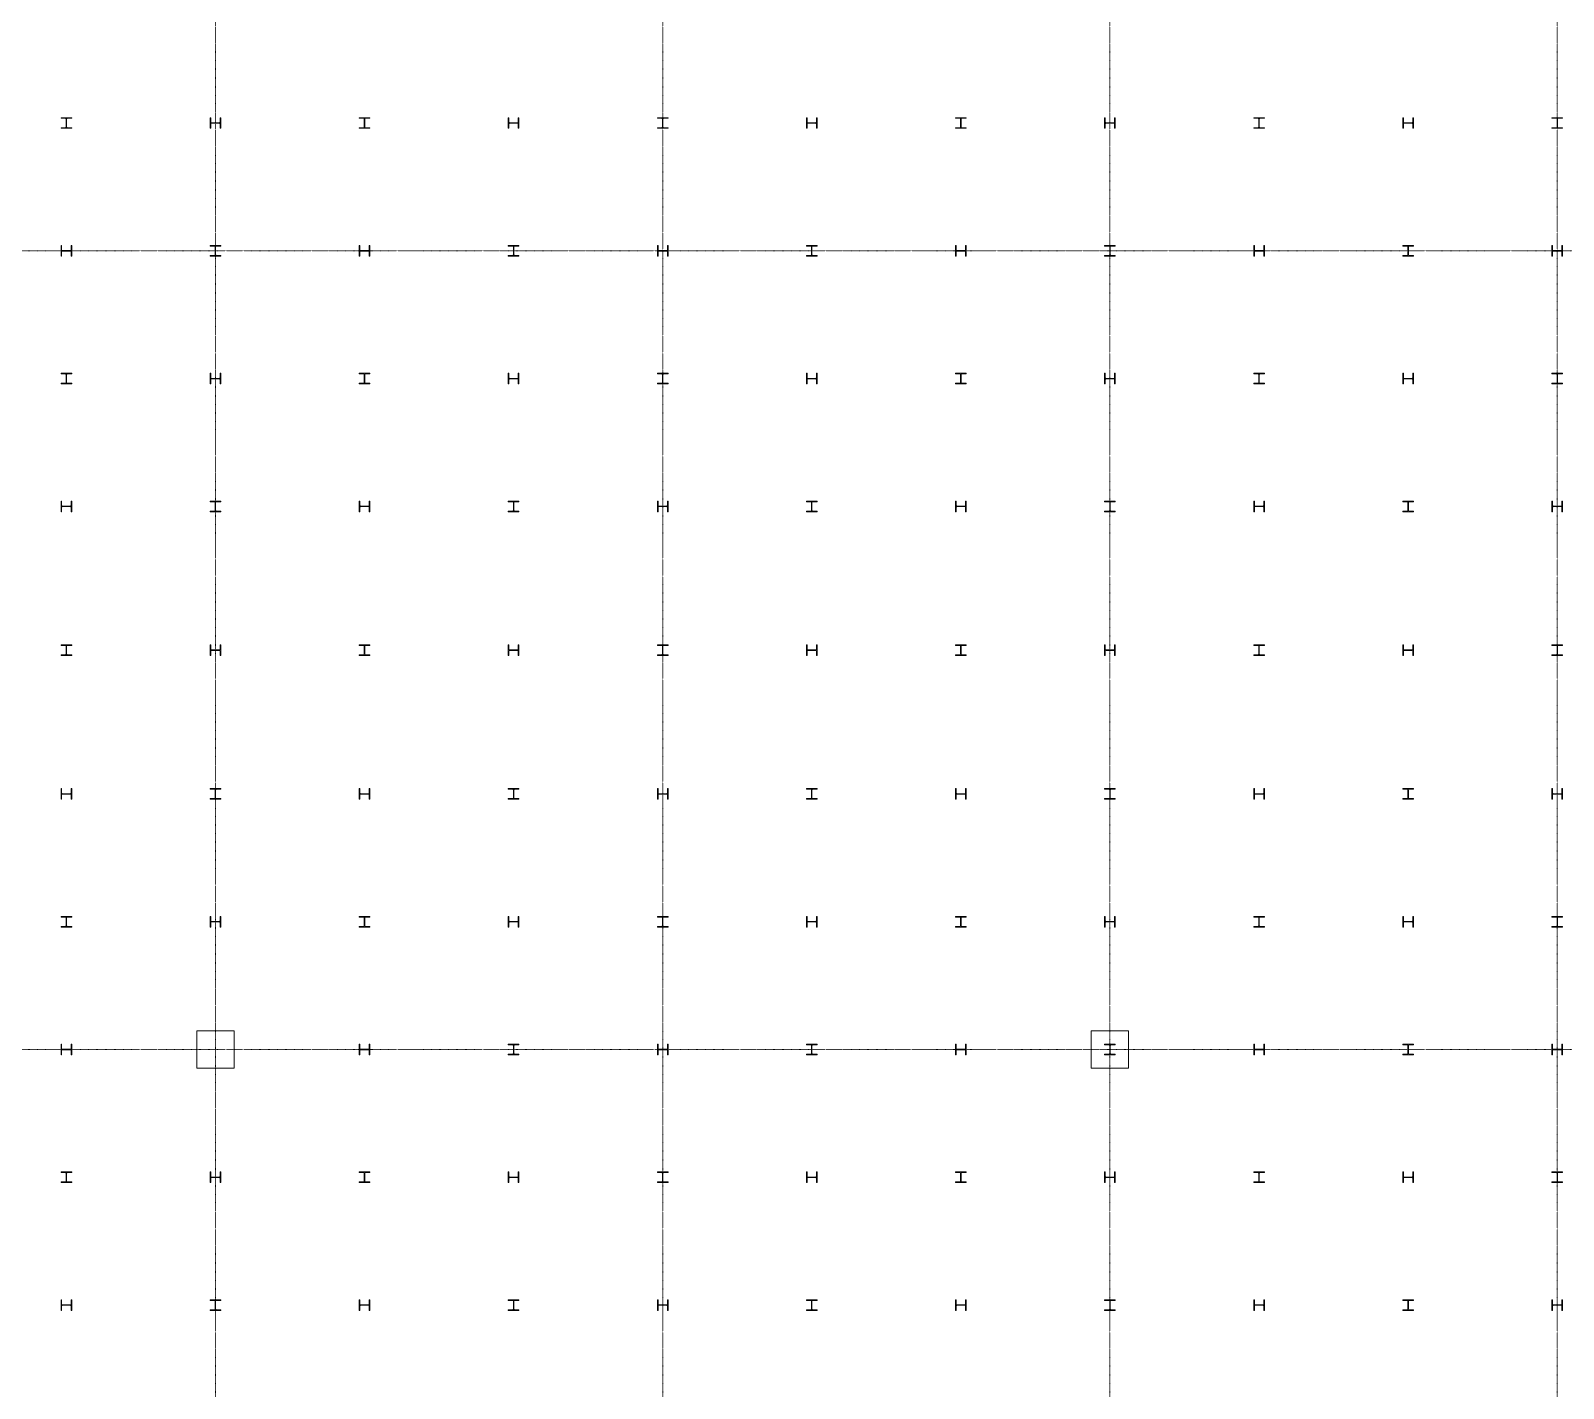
# Model space of a CAD drawing. Extents: x -32000 to 362567, y -29000 to 144214.
# Drawn here: x 48130 to 76915, y 23636 to 49134 of the extents above; entities that cross this region are included whole.
import ezdxf

# ---------------------------------------------------------------- set-up
doc = ezdxf.new("R2010")
doc.units = 0
doc.header["$LTSCALE"] = 10
doc.linetypes.add('H12PL25$0$JJP_三點線', pattern=[0.9, 0.3, -0.15, 0, -0.15, 0, -0.15, 0, -0.15])
doc.layers.add('H12PL25$0$S-COL', color=252, linetype='Continuous')
doc.layers.add('H12PL25$0$S-GRID', color=252, linetype='Continuous')

# ---------------------------------------------------------------- blocks, each defined once
blk = doc.blocks.new('H12PL25')
at = {"layer": 'H12PL25$0$S-COL', "lineweight": 0, "flags": 128}
for points in [[(48900, 47300), (48900, 47312), (48817, 47312, -0.41421356), (48804, 47325), (48804, 47475, -0.41421356), (48817, 47488), (48900, 47488), (48900, 47500), (48700, 47500), (48700, 47488), (48783, 47488, -0.41421356), (48796, 47475), (48796, 47325, -0.41421356), (48783, 47312), (48700, 47312), (48700, 47300)], [(51700, 47500), (51688, 47500), (51688, 47417, -0.41421356), (51675, 47404), (51525, 47404, -0.41421356), (51512, 47417), (51512, 47500), (51500, 47500), (51500, 47300), (51512, 47300), (51512, 47383, -0.41421356), (51525, 47396), (51675, 47396, -0.41421356), (51688, 47383), (51688, 47300), (51700, 47300)], [(54500, 47300), (54500, 47312), (54417, 47312, -0.41421356), (54404, 47325), (54404, 47475, -0.41421356), (54417, 47488), (54500, 47488), (54500, 47500), (54300, 47500), (54300, 47488), (54383, 47488, -0.41421356), (54396, 47475), (54396, 47325, -0.41421356), (54383, 47312), (54300, 47312), (54300, 47300)], [(57300, 47500), (57288, 47500), (57288, 47417, -0.41421356), (57275, 47404), (57125, 47404, -0.41421356), (57112, 47417), (57112, 47500), (57100, 47500), (57100, 47300), (57112, 47300), (57112, 47383, -0.41421356), (57125, 47396), (57275, 47396, -0.41421356), (57288, 47383), (57288, 47300), (57300, 47300)], [(60100, 47300), (60100, 47312), (60017, 47312, -0.41421356), (60004, 47325), (60004, 47475, -0.41421356), (60017, 47488), (60100, 47488), (60100, 47500), (59900, 47500), (59900, 47488), (59983, 47488, -0.41421356), (59996, 47475), (59996, 47325, -0.41421356), (59983, 47312), (59900, 47312), (59900, 47300)], [(62900, 47500), (62888, 47500), (62888, 47417, -0.41421356), (62875, 47404), (62725, 47404, -0.41421356), (62712, 47417), (62712, 47500), (62700, 47500), (62700, 47300), (62712, 47300), (62712, 47383, -0.41421356), (62725, 47396), (62875, 47396, -0.41421356), (62888, 47383), (62888, 47300), (62900, 47300)], [(65700, 47300), (65700, 47312), (65617, 47312, -0.41421356), (65604, 47325), (65604, 47475, -0.41421356), (65617, 47488), (65700, 47488), (65700, 47500), (65500, 47500), (65500, 47488), (65583, 47488, -0.41421356), (65596, 47475), (65596, 47325, -0.41421356), (65583, 47312), (65500, 47312), (65500, 47300)], [(68500, 47500), (68488, 47500), (68488, 47417, -0.41421356), (68475, 47404), (68325, 47404, -0.41421356), (68312, 47417), (68312, 47500), (68300, 47500), (68300, 47300), (68312, 47300), (68312, 47383, -0.41421356), (68325, 47396), (68475, 47396, -0.41421356), (68488, 47383), (68488, 47300), (68500, 47300)], [(71300, 47300), (71300, 47312), (71217, 47312, -0.41421356), (71204, 47325), (71204, 47475, -0.41421356), (71217, 47488), (71300, 47488), (71300, 47500), (71100, 47500), (71100, 47488), (71183, 47488, -0.41421356), (71196, 47475), (71196, 47325, -0.41421356), (71183, 47312), (71100, 47312), (71100, 47300)], [(74100, 47500), (74088, 47500), (74088, 47417, -0.41421356), (74075, 47404), (73925, 47404, -0.41421356), (73912, 47417), (73912, 47500), (73900, 47500), (73900, 47300), (73912, 47300), (73912, 47383, -0.41421356), (73925, 47396), (74075, 47396, -0.41421356), (74088, 47383), (74088, 47300), (74100, 47300)], [(76900, 47300), (76900, 47312), (76817, 47312, -0.41421356), (76804, 47325), (76804, 47475, -0.41421356), (76817, 47488), (76900, 47488), (76900, 47500), (76700, 47500), (76700, 47488), (76783, 47488, -0.41421356), (76796, 47475), (76796, 47325, -0.41421356), (76783, 47312), (76700, 47312), (76700, 47300)], [(48900, 45100), (48888, 45100), (48888, 45017, -0.41421356), (48875, 45004), (48725, 45004, -0.41421356), (48712, 45017), (48712, 45100), (48700, 45100), (48700, 44900), (48712, 44900), (48712, 44983, -0.41421356), (48725, 44996), (48875, 44996, -0.41421356), (48888, 44983), (48888, 44900), (48900, 44900)], [(51700, 44900), (51700, 44912), (51617, 44912, -0.41421356), (51604, 44925), (51604, 45075, -0.41421356), (51617, 45088), (51700, 45088), (51700, 45100), (51500, 45100), (51500, 45088), (51583, 45088, -0.41421356), (51596, 45075), (51596, 44925, -0.41421356), (51583, 44912), (51500, 44912), (51500, 44900)], [(54500, 45100), (54488, 45100), (54488, 45017, -0.41421356), (54475, 45004), (54325, 45004, -0.41421356), (54312, 45017), (54312, 45100), (54300, 45100), (54300, 44900), (54312, 44900), (54312, 44983, -0.41421356), (54325, 44996), (54475, 44996, -0.41421356), (54488, 44983), (54488, 44900), (54500, 44900)], [(57300, 44900), (57300, 44912), (57217, 44912, -0.41421356), (57204, 44925), (57204, 45075, -0.41421356), (57217, 45088), (57300, 45088), (57300, 45100), (57100, 45100), (57100, 45088), (57183, 45088, -0.41421356), (57196, 45075), (57196, 44925, -0.41421356), (57183, 44912), (57100, 44912), (57100, 44900)], [(60100, 45100), (60088, 45100), (60088, 45017, -0.41421356), (60075, 45004), (59925, 45004, -0.41421356), (59912, 45017), (59912, 45100), (59900, 45100), (59900, 44900), (59912, 44900), (59912, 44983, -0.41421356), (59925, 44996), (60075, 44996, -0.41421356), (60088, 44983), (60088, 44900), (60100, 44900)], [(62900, 44900), (62900, 44912), (62817, 44912, -0.41421356), (62804, 44925), (62804, 45075, -0.41421356), (62817, 45088), (62900, 45088), (62900, 45100), (62700, 45100), (62700, 45088), (62783, 45088, -0.41421356), (62796, 45075), (62796, 44925, -0.41421356), (62783, 44912), (62700, 44912), (62700, 44900)], [(65700, 45100), (65688, 45100), (65688, 45017, -0.41421356), (65675, 45004), (65525, 45004, -0.41421356), (65512, 45017), (65512, 45100), (65500, 45100), (65500, 44900), (65512, 44900), (65512, 44983, -0.41421356), (65525, 44996), (65675, 44996, -0.41421356), (65688, 44983), (65688, 44900), (65700, 44900)], [(68500, 44900), (68500, 44912), (68417, 44912, -0.41421356), (68404, 44925), (68404, 45075, -0.41421356), (68417, 45088), (68500, 45088), (68500, 45100), (68300, 45100), (68300, 45088), (68383, 45088, -0.41421356), (68396, 45075), (68396, 44925, -0.41421356), (68383, 44912), (68300, 44912), (68300, 44900)], [(71300, 45100), (71288, 45100), (71288, 45017, -0.41421356), (71275, 45004), (71125, 45004, -0.41421356), (71112, 45017), (71112, 45100), (71100, 45100), (71100, 44900), (71112, 44900), (71112, 44983, -0.41421356), (71125, 44996), (71275, 44996, -0.41421356), (71288, 44983), (71288, 44900), (71300, 44900)], [(74100, 44900), (74100, 44912), (74017, 44912, -0.41421356), (74004, 44925), (74004, 45075, -0.41421356), (74017, 45088), (74100, 45088), (74100, 45100), (73900, 45100), (73900, 45088), (73983, 45088, -0.41421356), (73996, 45075), (73996, 44925, -0.41421356), (73983, 44912), (73900, 44912), (73900, 44900)], [(76900, 45100), (76888, 45100), (76888, 45017, -0.41421356), (76875, 45004), (76725, 45004, -0.41421356), (76712, 45017), (76712, 45100), (76700, 45100), (76700, 44900), (76712, 44900), (76712, 44983, -0.41421356), (76725, 44996), (76875, 44996, -0.41421356), (76888, 44983), (76888, 44900), (76900, 44900)], [(48900, 42500), (48900, 42512), (48817, 42512, -0.41421356), (48804, 42525), (48804, 42675, -0.41421356), (48817, 42688), (48900, 42688), (48900, 42700), (48700, 42700), (48700, 42688), (48783, 42688, -0.41421356), (48796, 42675), (48796, 42525, -0.41421356), (48783, 42512), (48700, 42512), (48700, 42500)], [(51700, 42700), (51688, 42700), (51688, 42617, -0.41421356), (51675, 42604), (51525, 42604, -0.41421356), (51512, 42617), (51512, 42700), (51500, 42700), (51500, 42500), (51512, 42500), (51512, 42583, -0.41421356), (51525, 42596), (51675, 42596, -0.41421356), (51688, 42583), (51688, 42500), (51700, 42500)], [(54500, 42500), (54500, 42512), (54417, 42512, -0.41421356), (54404, 42525), (54404, 42675, -0.41421356), (54417, 42688), (54500, 42688), (54500, 42700), (54300, 42700), (54300, 42688), (54383, 42688, -0.41421356), (54396, 42675), (54396, 42525, -0.41421356), (54383, 42512), (54300, 42512), (54300, 42500)], [(57300, 42700), (57288, 42700), (57288, 42617, -0.41421356), (57275, 42604), (57125, 42604, -0.41421356), (57112, 42617), (57112, 42700), (57100, 42700), (57100, 42500), (57112, 42500), (57112, 42583, -0.41421356), (57125, 42596), (57275, 42596, -0.41421356), (57288, 42583), (57288, 42500), (57300, 42500)], [(60100, 42500), (60100, 42512), (60017, 42512, -0.41421356), (60004, 42525), (60004, 42675, -0.41421356), (60017, 42688), (60100, 42688), (60100, 42700), (59900, 42700), (59900, 42688), (59983, 42688, -0.41421356), (59996, 42675), (59996, 42525, -0.41421356), (59983, 42512), (59900, 42512), (59900, 42500)], [(62900, 42700), (62888, 42700), (62888, 42617, -0.41421356), (62875, 42604), (62725, 42604, -0.41421356), (62712, 42617), (62712, 42700), (62700, 42700), (62700, 42500), (62712, 42500), (62712, 42583, -0.41421356), (62725, 42596), (62875, 42596, -0.41421356), (62888, 42583), (62888, 42500), (62900, 42500)], [(65700, 42500), (65700, 42512), (65617, 42512, -0.41421356), (65604, 42525), (65604, 42675, -0.41421356), (65617, 42688), (65700, 42688), (65700, 42700), (65500, 42700), (65500, 42688), (65583, 42688, -0.41421356), (65596, 42675), (65596, 42525, -0.41421356), (65583, 42512), (65500, 42512), (65500, 42500)], [(68500, 42700), (68488, 42700), (68488, 42617, -0.41421356), (68475, 42604), (68325, 42604, -0.41421356), (68312, 42617), (68312, 42700), (68300, 42700), (68300, 42500), (68312, 42500), (68312, 42583, -0.41421356), (68325, 42596), (68475, 42596, -0.41421356), (68488, 42583), (68488, 42500), (68500, 42500)], [(71300, 42500), (71300, 42512), (71217, 42512, -0.41421356), (71204, 42525), (71204, 42675, -0.41421356), (71217, 42688), (71300, 42688), (71300, 42700), (71100, 42700), (71100, 42688), (71183, 42688, -0.41421356), (71196, 42675), (71196, 42525, -0.41421356), (71183, 42512), (71100, 42512), (71100, 42500)], [(74100, 42700), (74088, 42700), (74088, 42617, -0.41421356), (74075, 42604), (73925, 42604, -0.41421356), (73912, 42617), (73912, 42700), (73900, 42700), (73900, 42500), (73912, 42500), (73912, 42583, -0.41421356), (73925, 42596), (74075, 42596, -0.41421356), (74088, 42583), (74088, 42500), (74100, 42500)], [(76900, 42500), (76900, 42512), (76817, 42512, -0.41421356), (76804, 42525), (76804, 42675, -0.41421356), (76817, 42688), (76900, 42688), (76900, 42700), (76700, 42700), (76700, 42688), (76783, 42688, -0.41421356), (76796, 42675), (76796, 42525, -0.41421356), (76783, 42512), (76700, 42512), (76700, 42500)], [(48900, 40300), (48888, 40300), (48888, 40217, -0.41421356), (48875, 40204), (48725, 40204, -0.41421356), (48712, 40217), (48712, 40300), (48700, 40300), (48700, 40100), (48712, 40100), (48712, 40183, -0.41421356), (48725, 40196), (48875, 40196, -0.41421356), (48888, 40183), (48888, 40100), (48900, 40100)], [(51700, 40100), (51700, 40112), (51617, 40112, -0.41421356), (51604, 40125), (51604, 40275, -0.41421356), (51617, 40288), (51700, 40288), (51700, 40300), (51500, 40300), (51500, 40288), (51583, 40288, -0.41421356), (51596, 40275), (51596, 40125, -0.41421356), (51583, 40112), (51500, 40112), (51500, 40100)], [(54500, 40300), (54488, 40300), (54488, 40217, -0.41421356), (54475, 40204), (54325, 40204, -0.41421356), (54312, 40217), (54312, 40300), (54300, 40300), (54300, 40100), (54312, 40100), (54312, 40183, -0.41421356), (54325, 40196), (54475, 40196, -0.41421356), (54488, 40183), (54488, 40100), (54500, 40100)], [(57300, 40100), (57300, 40112), (57217, 40112, -0.41421356), (57204, 40125), (57204, 40275, -0.41421356), (57217, 40288), (57300, 40288), (57300, 40300), (57100, 40300), (57100, 40288), (57183, 40288, -0.41421356), (57196, 40275), (57196, 40125, -0.41421356), (57183, 40112), (57100, 40112), (57100, 40100)], [(60100, 40300), (60088, 40300), (60088, 40217, -0.41421356), (60075, 40204), (59925, 40204, -0.41421356), (59912, 40217), (59912, 40300), (59900, 40300), (59900, 40100), (59912, 40100), (59912, 40183, -0.41421356), (59925, 40196), (60075, 40196, -0.41421356), (60088, 40183), (60088, 40100), (60100, 40100)], [(62900, 40100), (62900, 40112), (62817, 40112, -0.41421356), (62804, 40125), (62804, 40275, -0.41421356), (62817, 40288), (62900, 40288), (62900, 40300), (62700, 40300), (62700, 40288), (62783, 40288, -0.41421356), (62796, 40275), (62796, 40125, -0.41421356), (62783, 40112), (62700, 40112), (62700, 40100)], [(65700, 40300), (65688, 40300), (65688, 40217, -0.41421356), (65675, 40204), (65525, 40204, -0.41421356), (65512, 40217), (65512, 40300), (65500, 40300), (65500, 40100), (65512, 40100), (65512, 40183, -0.41421356), (65525, 40196), (65675, 40196, -0.41421356), (65688, 40183), (65688, 40100), (65700, 40100)], [(68500, 40100), (68500, 40112), (68417, 40112, -0.41421356), (68404, 40125), (68404, 40275, -0.41421356), (68417, 40288), (68500, 40288), (68500, 40300), (68300, 40300), (68300, 40288), (68383, 40288, -0.41421356), (68396, 40275), (68396, 40125, -0.41421356), (68383, 40112), (68300, 40112), (68300, 40100)], [(71300, 40300), (71288, 40300), (71288, 40217, -0.41421356), (71275, 40204), (71125, 40204, -0.41421356), (71112, 40217), (71112, 40300), (71100, 40300), (71100, 40100), (71112, 40100), (71112, 40183, -0.41421356), (71125, 40196), (71275, 40196, -0.41421356), (71288, 40183), (71288, 40100), (71300, 40100)], [(74100, 40100), (74100, 40112), (74017, 40112, -0.41421356), (74004, 40125), (74004, 40275, -0.41421356), (74017, 40288), (74100, 40288), (74100, 40300), (73900, 40300), (73900, 40288), (73983, 40288, -0.41421356), (73996, 40275), (73996, 40125, -0.41421356), (73983, 40112), (73900, 40112), (73900, 40100)], [(76900, 40300), (76888, 40300), (76888, 40217, -0.41421356), (76875, 40204), (76725, 40204, -0.41421356), (76712, 40217), (76712, 40300), (76700, 40300), (76700, 40100), (76712, 40100), (76712, 40183, -0.41421356), (76725, 40196), (76875, 40196, -0.41421356), (76888, 40183), (76888, 40100), (76900, 40100)], [(48900, 37400), (48900, 37412), (48817, 37412, -0.41421356), (48804, 37425), (48804, 37575, -0.41421356), (48817, 37588), (48900, 37588), (48900, 37600), (48700, 37600), (48700, 37588), (48783, 37588, -0.41421356), (48796, 37575), (48796, 37425, -0.41421356), (48783, 37412), (48700, 37412), (48700, 37400)], [(51700, 37600), (51688, 37600), (51688, 37517, -0.41421356), (51675, 37504), (51525, 37504, -0.41421356), (51512, 37517), (51512, 37600), (51500, 37600), (51500, 37400), (51512, 37400), (51512, 37483, -0.41421356), (51525, 37496), (51675, 37496, -0.41421356), (51688, 37483), (51688, 37400), (51700, 37400)], [(54500, 37400), (54500, 37412), (54417, 37412, -0.41421356), (54404, 37425), (54404, 37575, -0.41421356), (54417, 37588), (54500, 37588), (54500, 37600), (54300, 37600), (54300, 37588), (54383, 37588, -0.41421356), (54396, 37575), (54396, 37425, -0.41421356), (54383, 37412), (54300, 37412), (54300, 37400)], [(57300, 37600), (57288, 37600), (57288, 37517, -0.41421356), (57275, 37504), (57125, 37504, -0.41421356), (57112, 37517), (57112, 37600), (57100, 37600), (57100, 37400), (57112, 37400), (57112, 37483, -0.41421356), (57125, 37496), (57275, 37496, -0.41421356), (57288, 37483), (57288, 37400), (57300, 37400)], [(60100, 37400), (60100, 37412), (60017, 37412, -0.41421356), (60004, 37425), (60004, 37575, -0.41421356), (60017, 37588), (60100, 37588), (60100, 37600), (59900, 37600), (59900, 37588), (59983, 37588, -0.41421356), (59996, 37575), (59996, 37425, -0.41421356), (59983, 37412), (59900, 37412), (59900, 37400)], [(62900, 37600), (62888, 37600), (62888, 37517, -0.41421356), (62875, 37504), (62725, 37504, -0.41421356), (62712, 37517), (62712, 37600), (62700, 37600), (62700, 37400), (62712, 37400), (62712, 37483, -0.41421356), (62725, 37496), (62875, 37496, -0.41421356), (62888, 37483), (62888, 37400), (62900, 37400)], [(65700, 37400), (65700, 37412), (65617, 37412, -0.41421356), (65604, 37425), (65604, 37575, -0.41421356), (65617, 37588), (65700, 37588), (65700, 37600), (65500, 37600), (65500, 37588), (65583, 37588, -0.41421356), (65596, 37575), (65596, 37425, -0.41421356), (65583, 37412), (65500, 37412), (65500, 37400)], [(68500, 37600), (68488, 37600), (68488, 37517, -0.41421356), (68475, 37504), (68325, 37504, -0.41421356), (68312, 37517), (68312, 37600), (68300, 37600), (68300, 37400), (68312, 37400), (68312, 37483, -0.41421356), (68325, 37496), (68475, 37496, -0.41421356), (68488, 37483), (68488, 37400), (68500, 37400)], [(71300, 37400), (71300, 37412), (71217, 37412, -0.41421356), (71204, 37425), (71204, 37575, -0.41421356), (71217, 37588), (71300, 37588), (71300, 37600), (71100, 37600), (71100, 37588), (71183, 37588, -0.41421356), (71196, 37575), (71196, 37425, -0.41421356), (71183, 37412), (71100, 37412), (71100, 37400)], [(74100, 37600), (74088, 37600), (74088, 37517, -0.41421356), (74075, 37504), (73925, 37504, -0.41421356), (73912, 37517), (73912, 37600), (73900, 37600), (73900, 37400), (73912, 37400), (73912, 37483, -0.41421356), (73925, 37496), (74075, 37496, -0.41421356), (74088, 37483), (74088, 37400), (74100, 37400)], [(76900, 37400), (76900, 37412), (76817, 37412, -0.41421356), (76804, 37425), (76804, 37575, -0.41421356), (76817, 37588), (76900, 37588), (76900, 37600), (76700, 37600), (76700, 37588), (76783, 37588, -0.41421356), (76796, 37575), (76796, 37425, -0.41421356), (76783, 37412), (76700, 37412), (76700, 37400)], [(48900, 34900), (48888, 34900), (48888, 34817, -0.41421356), (48875, 34804), (48725, 34804, -0.41421356), (48712, 34817), (48712, 34900), (48700, 34900), (48700, 34700), (48712, 34700), (48712, 34783, -0.41421356), (48725, 34796), (48875, 34796, -0.41421356), (48888, 34783), (48888, 34700), (48900, 34700)], [(51700, 34700), (51700, 34712), (51617, 34712, -0.41421356), (51604, 34725), (51604, 34875, -0.41421356), (51617, 34888), (51700, 34888), (51700, 34900), (51500, 34900), (51500, 34888), (51583, 34888, -0.41421356), (51596, 34875), (51596, 34725, -0.41421356), (51583, 34712), (51500, 34712), (51500, 34700)], [(54500, 34900), (54488, 34900), (54488, 34817, -0.41421356), (54475, 34804), (54325, 34804, -0.41421356), (54312, 34817), (54312, 34900), (54300, 34900), (54300, 34700), (54312, 34700), (54312, 34783, -0.41421356), (54325, 34796), (54475, 34796, -0.41421356), (54488, 34783), (54488, 34700), (54500, 34700)], [(57300, 34700), (57300, 34712), (57217, 34712, -0.41421356), (57204, 34725), (57204, 34875, -0.41421356), (57217, 34888), (57300, 34888), (57300, 34900), (57100, 34900), (57100, 34888), (57183, 34888, -0.41421356), (57196, 34875), (57196, 34725, -0.41421356), (57183, 34712), (57100, 34712), (57100, 34700)], [(60100, 34900), (60088, 34900), (60088, 34817, -0.41421356), (60075, 34804), (59925, 34804, -0.41421356), (59912, 34817), (59912, 34900), (59900, 34900), (59900, 34700), (59912, 34700), (59912, 34783, -0.41421356), (59925, 34796), (60075, 34796, -0.41421356), (60088, 34783), (60088, 34700), (60100, 34700)], [(62900, 34700), (62900, 34712), (62817, 34712, -0.41421356), (62804, 34725), (62804, 34875, -0.41421356), (62817, 34888), (62900, 34888), (62900, 34900), (62700, 34900), (62700, 34888), (62783, 34888, -0.41421356), (62796, 34875), (62796, 34725, -0.41421356), (62783, 34712), (62700, 34712), (62700, 34700)], [(65700, 34900), (65688, 34900), (65688, 34817, -0.41421356), (65675, 34804), (65525, 34804, -0.41421356), (65512, 34817), (65512, 34900), (65500, 34900), (65500, 34700), (65512, 34700), (65512, 34783, -0.41421356), (65525, 34796), (65675, 34796, -0.41421356), (65688, 34783), (65688, 34700), (65700, 34700)], [(68500, 34700), (68500, 34712), (68417, 34712, -0.41421356), (68404, 34725), (68404, 34875, -0.41421356), (68417, 34888), (68500, 34888), (68500, 34900), (68300, 34900), (68300, 34888), (68383, 34888, -0.41421356), (68396, 34875), (68396, 34725, -0.41421356), (68383, 34712), (68300, 34712), (68300, 34700)], [(71300, 34900), (71288, 34900), (71288, 34817, -0.41421356), (71275, 34804), (71125, 34804, -0.41421356), (71112, 34817), (71112, 34900), (71100, 34900), (71100, 34700), (71112, 34700), (71112, 34783, -0.41421356), (71125, 34796), (71275, 34796, -0.41421356), (71288, 34783), (71288, 34700), (71300, 34700)], [(74100, 34700), (74100, 34712), (74017, 34712, -0.41421356), (74004, 34725), (74004, 34875, -0.41421356), (74017, 34888), (74100, 34888), (74100, 34900), (73900, 34900), (73900, 34888), (73983, 34888, -0.41421356), (73996, 34875), (73996, 34725, -0.41421356), (73983, 34712), (73900, 34712), (73900, 34700)], [(76900, 34900), (76888, 34900), (76888, 34817, -0.41421356), (76875, 34804), (76725, 34804, -0.41421356), (76712, 34817), (76712, 34900), (76700, 34900), (76700, 34700), (76712, 34700), (76712, 34783, -0.41421356), (76725, 34796), (76875, 34796, -0.41421356), (76888, 34783), (76888, 34700), (76900, 34700)], [(48900, 32300), (48900, 32312), (48817, 32312, -0.41421356), (48804, 32325), (48804, 32475, -0.41421356), (48817, 32488), (48900, 32488), (48900, 32500), (48700, 32500), (48700, 32488), (48783, 32488, -0.41421356), (48796, 32475), (48796, 32325, -0.41421356), (48783, 32312), (48700, 32312), (48700, 32300)], [(51700, 32500), (51688, 32500), (51688, 32417, -0.41421356), (51675, 32404), (51525, 32404, -0.41421356), (51512, 32417), (51512, 32500), (51500, 32500), (51500, 32300), (51512, 32300), (51512, 32383, -0.41421356), (51525, 32396), (51675, 32396, -0.41421356), (51688, 32383), (51688, 32300), (51700, 32300)], [(54500, 32300), (54500, 32312), (54417, 32312, -0.41421356), (54404, 32325), (54404, 32475, -0.41421356), (54417, 32488), (54500, 32488), (54500, 32500), (54300, 32500), (54300, 32488), (54383, 32488, -0.41421356), (54396, 32475), (54396, 32325, -0.41421356), (54383, 32312), (54300, 32312), (54300, 32300)], [(57300, 32500), (57288, 32500), (57288, 32417, -0.41421356), (57275, 32404), (57125, 32404, -0.41421356), (57112, 32417), (57112, 32500), (57100, 32500), (57100, 32300), (57112, 32300), (57112, 32383, -0.41421356), (57125, 32396), (57275, 32396, -0.41421356), (57288, 32383), (57288, 32300), (57300, 32300)], [(60100, 32300), (60100, 32312), (60017, 32312, -0.41421356), (60004, 32325), (60004, 32475, -0.41421356), (60017, 32488), (60100, 32488), (60100, 32500), (59900, 32500), (59900, 32488), (59983, 32488, -0.41421356), (59996, 32475), (59996, 32325, -0.41421356), (59983, 32312), (59900, 32312), (59900, 32300)], [(62900, 32500), (62888, 32500), (62888, 32417, -0.41421356), (62875, 32404), (62725, 32404, -0.41421356), (62712, 32417), (62712, 32500), (62700, 32500), (62700, 32300), (62712, 32300), (62712, 32383, -0.41421356), (62725, 32396), (62875, 32396, -0.41421356), (62888, 32383), (62888, 32300), (62900, 32300)], [(65700, 32300), (65700, 32312), (65617, 32312, -0.41421356), (65604, 32325), (65604, 32475, -0.41421356), (65617, 32488), (65700, 32488), (65700, 32500), (65500, 32500), (65500, 32488), (65583, 32488, -0.41421356), (65596, 32475), (65596, 32325, -0.41421356), (65583, 32312), (65500, 32312), (65500, 32300)], [(68500, 32500), (68488, 32500), (68488, 32417, -0.41421356), (68475, 32404), (68325, 32404, -0.41421356), (68312, 32417), (68312, 32500), (68300, 32500), (68300, 32300), (68312, 32300), (68312, 32383, -0.41421356), (68325, 32396), (68475, 32396, -0.41421356), (68488, 32383), (68488, 32300), (68500, 32300)], [(71300, 32300), (71300, 32312), (71217, 32312, -0.41421356), (71204, 32325), (71204, 32475, -0.41421356), (71217, 32488), (71300, 32488), (71300, 32500), (71100, 32500), (71100, 32488), (71183, 32488, -0.41421356), (71196, 32475), (71196, 32325, -0.41421356), (71183, 32312), (71100, 32312), (71100, 32300)], [(74100, 32500), (74088, 32500), (74088, 32417, -0.41421356), (74075, 32404), (73925, 32404, -0.41421356), (73912, 32417), (73912, 32500), (73900, 32500), (73900, 32300), (73912, 32300), (73912, 32383, -0.41421356), (73925, 32396), (74075, 32396, -0.41421356), (74088, 32383), (74088, 32300), (74100, 32300)], [(76900, 32300), (76900, 32312), (76817, 32312, -0.41421356), (76804, 32325), (76804, 32475, -0.41421356), (76817, 32488), (76900, 32488), (76900, 32500), (76700, 32500), (76700, 32488), (76783, 32488, -0.41421356), (76796, 32475), (76796, 32325, -0.41421356), (76783, 32312), (76700, 32312), (76700, 32300)], [(48900, 30100), (48888, 30100), (48888, 30017, -0.41421356), (48875, 30004), (48725, 30004, -0.41421356), (48712, 30017), (48712, 30100), (48700, 30100), (48700, 29900), (48712, 29900), (48712, 29983, -0.41421356), (48725, 29996), (48875, 29996, -0.41421356), (48888, 29983), (48888, 29900), (48900, 29900)], [(54500, 30100), (54488, 30100), (54488, 30017, -0.41421356), (54475, 30004), (54325, 30004, -0.41421356), (54312, 30017), (54312, 30100), (54300, 30100), (54300, 29900), (54312, 29900), (54312, 29983, -0.41421356), (54325, 29996), (54475, 29996, -0.41421356), (54488, 29983), (54488, 29900), (54500, 29900)], [(57300, 29900), (57300, 29912), (57217, 29912, -0.41421356), (57204, 29925), (57204, 30075, -0.41421356), (57217, 30088), (57300, 30088), (57300, 30100), (57100, 30100), (57100, 30088), (57183, 30088, -0.41421356), (57196, 30075), (57196, 29925, -0.41421356), (57183, 29912), (57100, 29912), (57100, 29900)], [(60100, 30100), (60088, 30100), (60088, 30017, -0.41421356), (60075, 30004), (59925, 30004, -0.41421356), (59912, 30017), (59912, 30100), (59900, 30100), (59900, 29900), (59912, 29900), (59912, 29983, -0.41421356), (59925, 29996), (60075, 29996, -0.41421356), (60088, 29983), (60088, 29900), (60100, 29900)], [(62900, 29900), (62900, 29912), (62817, 29912, -0.41421356), (62804, 29925), (62804, 30075, -0.41421356), (62817, 30088), (62900, 30088), (62900, 30100), (62700, 30100), (62700, 30088), (62783, 30088, -0.41421356), (62796, 30075), (62796, 29925, -0.41421356), (62783, 29912), (62700, 29912), (62700, 29900)], [(65700, 30100), (65688, 30100), (65688, 30017, -0.41421356), (65675, 30004), (65525, 30004, -0.41421356), (65512, 30017), (65512, 30100), (65500, 30100), (65500, 29900), (65512, 29900), (65512, 29983, -0.41421356), (65525, 29996), (65675, 29996, -0.41421356), (65688, 29983), (65688, 29900), (65700, 29900)], [(68500, 29900), (68500, 29912), (68417, 29912, -0.41421356), (68404, 29925), (68404, 30075, -0.41421356), (68417, 30088), (68500, 30088), (68500, 30100), (68300, 30100), (68300, 30088), (68383, 30088, -0.41421356), (68396, 30075), (68396, 29925, -0.41421356), (68383, 29912), (68300, 29912), (68300, 29900)], [(71300, 30100), (71288, 30100), (71288, 30017, -0.41421356), (71275, 30004), (71125, 30004, -0.41421356), (71112, 30017), (71112, 30100), (71100, 30100), (71100, 29900), (71112, 29900), (71112, 29983, -0.41421356), (71125, 29996), (71275, 29996, -0.41421356), (71288, 29983), (71288, 29900), (71300, 29900)], [(74100, 29900), (74100, 29912), (74017, 29912, -0.41421356), (74004, 29925), (74004, 30075, -0.41421356), (74017, 30088), (74100, 30088), (74100, 30100), (73900, 30100), (73900, 30088), (73983, 30088, -0.41421356), (73996, 30075), (73996, 29925, -0.41421356), (73983, 29912), (73900, 29912), (73900, 29900)], [(76900, 30100), (76888, 30100), (76888, 30017, -0.41421356), (76875, 30004), (76725, 30004, -0.41421356), (76712, 30017), (76712, 30100), (76700, 30100), (76700, 29900), (76712, 29900), (76712, 29983, -0.41421356), (76725, 29996), (76875, 29996, -0.41421356), (76888, 29983), (76888, 29900), (76900, 29900)], [(48900, 27500), (48900, 27512), (48817, 27512, -0.41421356), (48804, 27525), (48804, 27675, -0.41421356), (48817, 27688), (48900, 27688), (48900, 27700), (48700, 27700), (48700, 27688), (48783, 27688, -0.41421356), (48796, 27675), (48796, 27525, -0.41421356), (48783, 27512), (48700, 27512), (48700, 27500)], [(51700, 27700), (51688, 27700), (51688, 27617, -0.41421356), (51675, 27604), (51525, 27604, -0.41421356), (51512, 27617), (51512, 27700), (51500, 27700), (51500, 27500), (51512, 27500), (51512, 27583, -0.41421356), (51525, 27596), (51675, 27596, -0.41421356), (51688, 27583), (51688, 27500), (51700, 27500)], [(54500, 27500), (54500, 27512), (54417, 27512, -0.41421356), (54404, 27525), (54404, 27675, -0.41421356), (54417, 27688), (54500, 27688), (54500, 27700), (54300, 27700), (54300, 27688), (54383, 27688, -0.41421356), (54396, 27675), (54396, 27525, -0.41421356), (54383, 27512), (54300, 27512), (54300, 27500)], [(57300, 27700), (57288, 27700), (57288, 27617, -0.41421356), (57275, 27604), (57125, 27604, -0.41421356), (57112, 27617), (57112, 27700), (57100, 27700), (57100, 27500), (57112, 27500), (57112, 27583, -0.41421356), (57125, 27596), (57275, 27596, -0.41421356), (57288, 27583), (57288, 27500), (57300, 27500)], [(60100, 27500), (60100, 27512), (60017, 27512, -0.41421356), (60004, 27525), (60004, 27675, -0.41421356), (60017, 27688), (60100, 27688), (60100, 27700), (59900, 27700), (59900, 27688), (59983, 27688, -0.41421356), (59996, 27675), (59996, 27525, -0.41421356), (59983, 27512), (59900, 27512), (59900, 27500)], [(62900, 27700), (62888, 27700), (62888, 27617, -0.41421356), (62875, 27604), (62725, 27604, -0.41421356), (62712, 27617), (62712, 27700), (62700, 27700), (62700, 27500), (62712, 27500), (62712, 27583, -0.41421356), (62725, 27596), (62875, 27596, -0.41421356), (62888, 27583), (62888, 27500), (62900, 27500)], [(65700, 27500), (65700, 27512), (65617, 27512, -0.41421356), (65604, 27525), (65604, 27675, -0.41421356), (65617, 27688), (65700, 27688), (65700, 27700), (65500, 27700), (65500, 27688), (65583, 27688, -0.41421356), (65596, 27675), (65596, 27525, -0.41421356), (65583, 27512), (65500, 27512), (65500, 27500)], [(68500, 27700), (68488, 27700), (68488, 27617, -0.41421356), (68475, 27604), (68325, 27604, -0.41421356), (68312, 27617), (68312, 27700), (68300, 27700), (68300, 27500), (68312, 27500), (68312, 27583, -0.41421356), (68325, 27596), (68475, 27596, -0.41421356), (68488, 27583), (68488, 27500), (68500, 27500)], [(71300, 27500), (71300, 27512), (71217, 27512, -0.41421356), (71204, 27525), (71204, 27675, -0.41421356), (71217, 27688), (71300, 27688), (71300, 27700), (71100, 27700), (71100, 27688), (71183, 27688, -0.41421356), (71196, 27675), (71196, 27525, -0.41421356), (71183, 27512), (71100, 27512), (71100, 27500)], [(74100, 27700), (74088, 27700), (74088, 27617, -0.41421356), (74075, 27604), (73925, 27604, -0.41421356), (73912, 27617), (73912, 27700), (73900, 27700), (73900, 27500), (73912, 27500), (73912, 27583, -0.41421356), (73925, 27596), (74075, 27596, -0.41421356), (74088, 27583), (74088, 27500), (74100, 27500)], [(76900, 27500), (76900, 27512), (76817, 27512, -0.41421356), (76804, 27525), (76804, 27675, -0.41421356), (76817, 27688), (76900, 27688), (76900, 27700), (76700, 27700), (76700, 27688), (76783, 27688, -0.41421356), (76796, 27675), (76796, 27525, -0.41421356), (76783, 27512), (76700, 27512), (76700, 27500)], [(48900, 25300), (48888, 25300), (48888, 25217, -0.41421356), (48875, 25204), (48725, 25204, -0.41421356), (48712, 25217), (48712, 25300), (48700, 25300), (48700, 25100), (48712, 25100), (48712, 25183, -0.41421356), (48725, 25196), (48875, 25196, -0.41421356), (48888, 25183), (48888, 25100), (48900, 25100)], [(51700, 25100), (51700, 25112), (51617, 25112, -0.41421356), (51604, 25125), (51604, 25275, -0.41421356), (51617, 25288), (51700, 25288), (51700, 25300), (51500, 25300), (51500, 25288), (51583, 25288, -0.41421356), (51596, 25275), (51596, 25125, -0.41421356), (51583, 25112), (51500, 25112), (51500, 25100)], [(54500, 25300), (54488, 25300), (54488, 25217, -0.41421356), (54475, 25204), (54325, 25204, -0.41421356), (54312, 25217), (54312, 25300), (54300, 25300), (54300, 25100), (54312, 25100), (54312, 25183, -0.41421356), (54325, 25196), (54475, 25196, -0.41421356), (54488, 25183), (54488, 25100), (54500, 25100)], [(57300, 25100), (57300, 25112), (57217, 25112, -0.41421356), (57204, 25125), (57204, 25275, -0.41421356), (57217, 25288), (57300, 25288), (57300, 25300), (57100, 25300), (57100, 25288), (57183, 25288, -0.41421356), (57196, 25275), (57196, 25125, -0.41421356), (57183, 25112), (57100, 25112), (57100, 25100)], [(60100, 25300), (60088, 25300), (60088, 25217, -0.41421356), (60075, 25204), (59925, 25204, -0.41421356), (59912, 25217), (59912, 25300), (59900, 25300), (59900, 25100), (59912, 25100), (59912, 25183, -0.41421356), (59925, 25196), (60075, 25196, -0.41421356), (60088, 25183), (60088, 25100), (60100, 25100)], [(62900, 25100), (62900, 25112), (62817, 25112, -0.41421356), (62804, 25125), (62804, 25275, -0.41421356), (62817, 25288), (62900, 25288), (62900, 25300), (62700, 25300), (62700, 25288), (62783, 25288, -0.41421356), (62796, 25275), (62796, 25125, -0.41421356), (62783, 25112), (62700, 25112), (62700, 25100)], [(65700, 25300), (65688, 25300), (65688, 25217, -0.41421356), (65675, 25204), (65525, 25204, -0.41421356), (65512, 25217), (65512, 25300), (65500, 25300), (65500, 25100), (65512, 25100), (65512, 25183, -0.41421356), (65525, 25196), (65675, 25196, -0.41421356), (65688, 25183), (65688, 25100), (65700, 25100)], [(68500, 25100), (68500, 25112), (68417, 25112, -0.41421356), (68404, 25125), (68404, 25275, -0.41421356), (68417, 25288), (68500, 25288), (68500, 25300), (68300, 25300), (68300, 25288), (68383, 25288, -0.41421356), (68396, 25275), (68396, 25125, -0.41421356), (68383, 25112), (68300, 25112), (68300, 25100)], [(71300, 25300), (71288, 25300), (71288, 25217, -0.41421356), (71275, 25204), (71125, 25204, -0.41421356), (71112, 25217), (71112, 25300), (71100, 25300), (71100, 25100), (71112, 25100), (71112, 25183, -0.41421356), (71125, 25196), (71275, 25196, -0.41421356), (71288, 25183), (71288, 25100), (71300, 25100)], [(74100, 25100), (74100, 25112), (74017, 25112, -0.41421356), (74004, 25125), (74004, 25275, -0.41421356), (74017, 25288), (74100, 25288), (74100, 25300), (73900, 25300), (73900, 25288), (73983, 25288, -0.41421356), (73996, 25275), (73996, 25125, -0.41421356), (73983, 25112), (73900, 25112), (73900, 25100)], [(76900, 25300), (76888, 25300), (76888, 25217, -0.41421356), (76875, 25204), (76725, 25204, -0.41421356), (76712, 25217), (76712, 25300), (76700, 25300), (76700, 25100), (76712, 25100), (76712, 25183, -0.41421356), (76725, 25196), (76875, 25196, -0.41421356), (76888, 25183), (76888, 25100), (76900, 25100)]]:
    blk.add_lwpolyline(points, format="xyb", close=True, dxfattribs=at)
for points in [[(51250, 29650), (51950, 29650), (51950, 30350), (51250, 30350)], [(68050, 29650), (68750, 29650), (68750, 30350), (68050, 30350)]]:
    blk.add_lwpolyline(points, close=True, dxfattribs=at)
at = {"layer": 'H12PL25$0$S-GRID', "linetype": 'H12PL25$0$JJP_三點線', "lineweight": 0}
for p, q in [((51600, 128250), (51600, -28000)), ((60000, 128250), (60000, -28000)), ((68400, 128250), (68400, -28000)), ((76800, 128250), (76800, -28000)), ((-29000, 45000), (289600, 45000)), ((-29000, 30000), (289600, 30000))]:
    blk.add_line(p, q, dxfattribs=at)

msp = doc.modelspace()

# ---------------------------------------------------------------- block references
msp.add_blockref('H12PL25', (0, 0))

doc.saveas('drawing.dxf')
